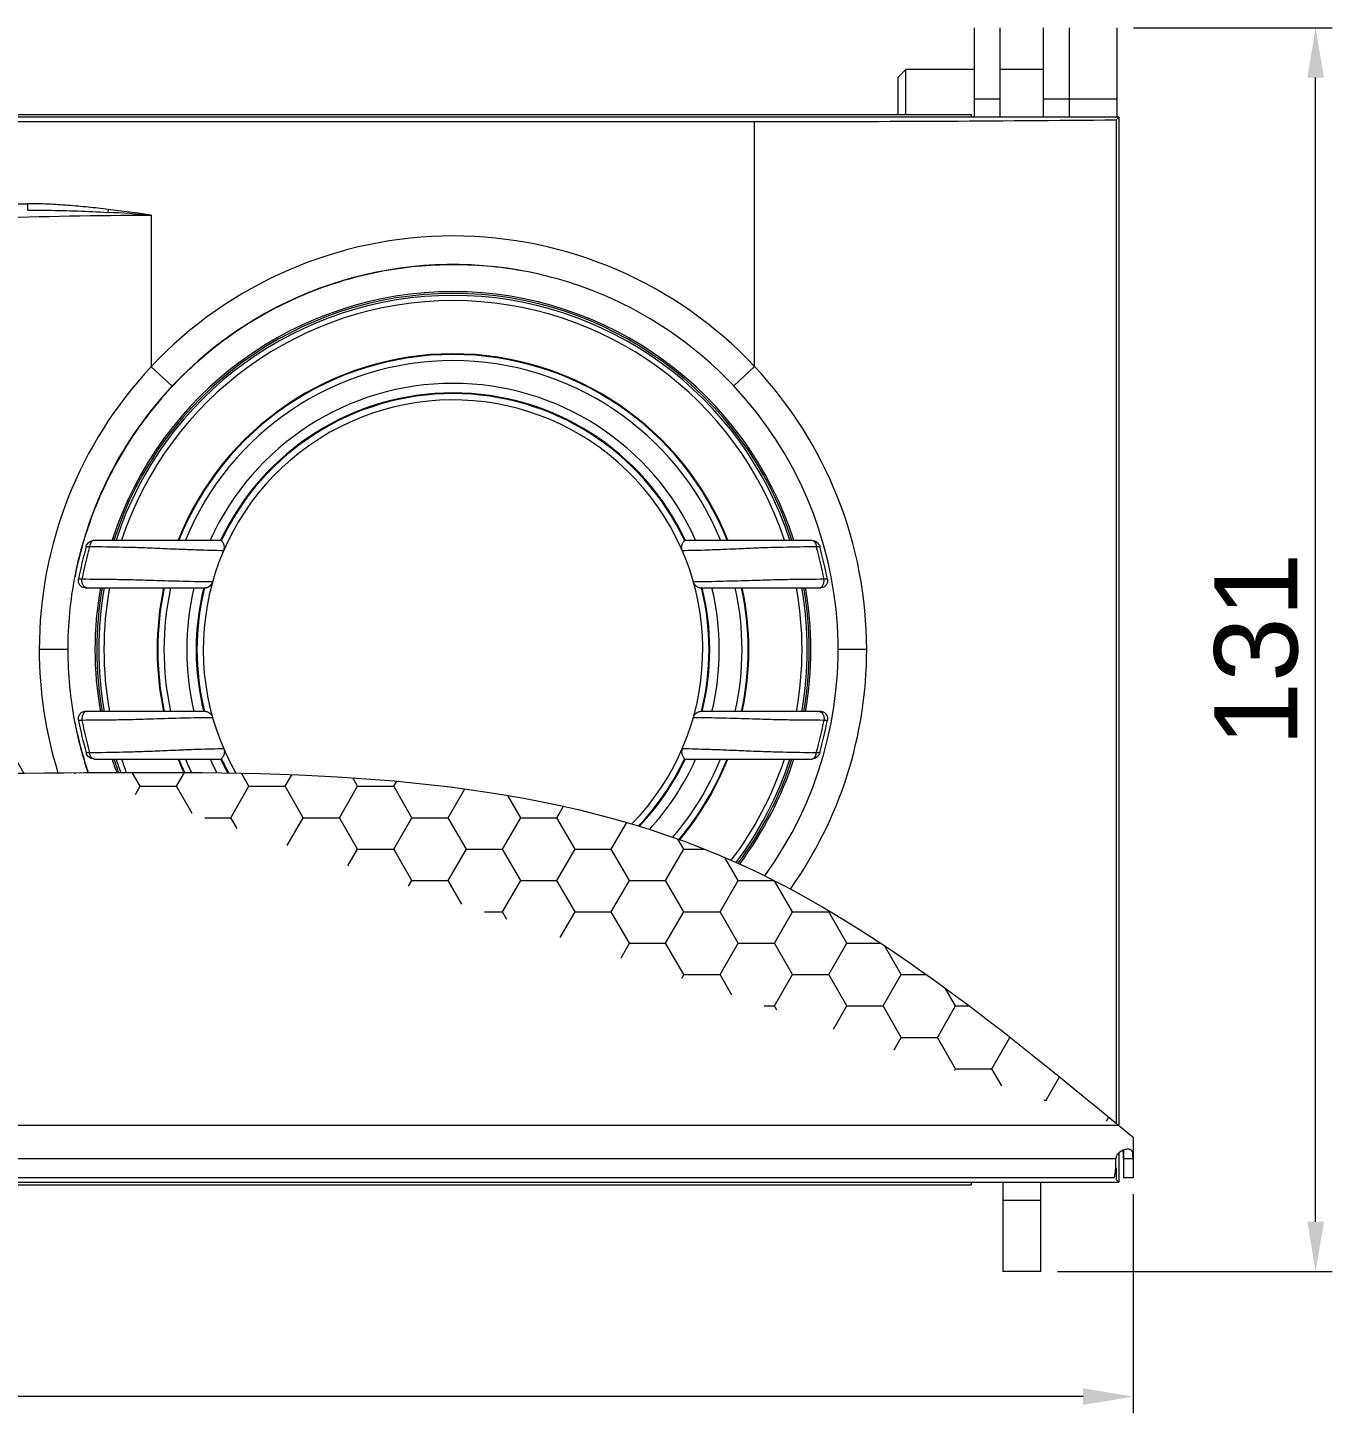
# Model space of a CAD drawing. Header units: millimetres. Extents: x 0 to 1040, y 0 to 735.
# Drawn here: x 553.5 to 690.7, y 465.6 to 611.3 of the extents above; entities that cross this region are included whole.
import ezdxf

# ---------------------------------------------------------------- set-up
doc = ezdxf.new("R2010")
doc.units = ezdxf.units.MM
doc.header["$LTSCALE"] = 0.1
doc.layers.get('0').update_dxf_attribs({"lineweight": 13})
doc.layers.get('Defpoints').update_dxf_attribs({"lineweight": 9})
doc.layers.add('标注', color=251, linetype='Continuous', lineweight=9)
doc.styles.get("Standard").update_dxf_attribs({"font": 'arial.ttf'})
doc.dimstyles.new('STANDARD 3.5', dxfattribs={"dimscale": 3.5, "dimtxt": 2.5, "dimasz": 1.5, "dimexe": 0.5, "dimexo": 0.5, "dimgap": 0.5, "dimtad": 1, "dimtoh": 1, "dimdec": 1, "dimzin": 9, "dimdsep": 46, "dimtxsty": 'Standard', "dimcen": 0, "dimclrd": 256, "dimclre": 256, "dimclrt": 256, "dimadec": 0, "dimazin": 0, "dimtp": 0.01, "dimtm": 0.01, "dimtfac": 1, "dimtdec": 1, "dimtofl": 0, "dimtmove": 0, "dimatfit": 3, "dimfxl": 1, "dimtolj": 1, "dimtzin": 4, "dimlwd": -1, "dimlwe": -1, "dimarcsym": 0})

# ---------------------------------------------------------------- blocks, each defined once
blk = doc.blocks.new('*D9')
at = {"layer": 'Defpoints', "color": 0, "transparency": 16777216}
for p in [(668, 611.28), (688.9, 611.28), (660, 480.48)]:
    blk.add_point(p, dxfattribs=at)
at = {"layer": '标注', "transparency": 16777216}
for p, q in [((669.75, 611.28), (690.65, 611.28)), ((688.9, 485.73), (688.9, 606.03)), ((661.75, 480.48), (690.65, 480.48))]:
    blk.add_line(p, q, dxfattribs=at)
for points in [[(688.03, 606.03), (689.78, 606.03), (688.9, 611.28)], [(688.03, 485.73), (689.78, 485.73), (688.9, 480.48)]]:
    blk.add_solid(points, dxfattribs=at)
at = {"layer": '标注', "transparency": 16777216, "insert": (682.68, 545.88), "char_height": 8.75, "attachment_point": 5, "rotation": 90}
blk.add_mtext('\\A1;131', dxfattribs=at)
blk = doc.blocks.new('*D22')
at = {"layer": 'Defpoints', "color": 0, "transparency": 16777216}
for p in [(354.7, 490.38), (669.7, 490.38), (354.7, 467.33)]:
    blk.add_point(p, dxfattribs=at)
at = {"layer": '标注', "transparency": 16777216}
for p, q in [((354.7, 488.63), (354.7, 465.58)), ((669.7, 488.63), (669.7, 465.58)), ((664.45, 467.33), (359.95, 467.33))]:
    blk.add_line(p, q, dxfattribs=at)
for points in [[(359.95, 468.21), (359.95, 466.46), (354.7, 467.33)], [(664.45, 468.21), (664.45, 466.46), (669.7, 467.33)]]:
    blk.add_solid(points, dxfattribs=at)
at = {"layer": '标注', "transparency": 16777216, "insert": (512.2, 473.55), "char_height": 8.75, "attachment_point": 5}
blk.add_mtext('\\A1;315', dxfattribs=at)

msp = doc.modelspace()

# ---------------------------------------------------------------- hatches: boundary and pattern name
at = {"layer": '标注'}
h = msp.add_hatch(dxfattribs=at)
h.set_pattern_fill('HONEY', color=256, scale=1.2)
h.set_pattern_definition([(0, (-1537.8084, -3084.81), (5.715, 3.2995568), [3.81, -7.62]), (120, (-1537.8084, -3084.81), (-5.715, 3.2995568), [3.81, -7.62]), (60, (-1537.8084, -3084.81), (1e-08, 6.5991136), [-7.62, 3.81])])
edge = h.paths.add_edge_path()
edge.add_line((354.7, 601.38), (354.7, 490.38))
edge.add_line((354.7, 595.88), (430.79, 595.88))
edge.add_spline(control_points=[(430.79, 595.88), (433.94, 585.12), (444.32, 554.84), (521.1, 521.25), (607.37, 545.4), (655.2, 506.59), (668.2, 495.85)], knot_values=[6.298753, 6.298753, 6.298753, 6.298753, 38.874051, 100.765624, 231.297321, 280.254882, 280.254882, 280.254882, 280.254882], degree=3, periodic=0)
edge.add_line((354.7, 495.88), (668.16, 495.88))

# ---------------------------------------------------------------- linework, layer by layer
at = {"lineweight": 9}
for p, q in [((653, 611.28), (653, 601.88)), ((655.75, 601.88), (655.75, 611.28)), ((660.25, 611.28), (660.25, 601.88)), ((663, 611.28), (663, 601.88)), ((668, 611.28), (668, 601.88)), ((645, 606.08), (645.8, 606.88)), ((653, 606.88), (645.8, 606.88)), ((645.8, 602.14), (645.8, 606.88)), ((660.25, 606.88), (655.75, 606.88)), ((645, 602.14), (645, 606.08)), ((655.75, 603.78), (653, 603.78)), ((668, 603.78), (660.25, 603.78)), ((428.99, 602.14), (652.7, 602.14)), ((668.2, 601.88), (429.06, 601.88)), ((652.7, 602.14), (652.7, 601.88)), ((668.2, 601.88), (667.92, 601.6)), ((668.2, 601.88), (668.2, 495.85)), ((429.19, 601.42), (629.9, 601.42)), ((629.9, 575.67), (629.9, 601.42)), ((667.92, 601.6), (667.92, 496.08)), ((470.91, 592.77), (553.49, 592.77)), ((553.49, 592.08), (553.49, 592.77)), ((561.94, 592.17), (561.9, 591.86)), ((566.47, 591.57), (566.47, 575.63)), ((566.47, 575.63), (568.66, 573.58)), ((629.9, 575.67), (627.72, 573.62)), ((559.63, 556.72), (560, 556.72)), ((560.46, 557.38), (573.84, 557.38)), ((622.56, 557.38), (635.94, 557.38)), ((636.4, 556.72), (636.77, 556.72)), ((559.19, 553.28), (558.83, 553.28)), ((559.49, 552.38), (572.21, 552.38)), ((624.19, 552.38), (636.91, 552.38)), ((637.57, 553.28), (637.21, 553.28)), ((557.7, 545.88), (554.7, 545.88)), ((641.7, 545.88), (638.7, 545.88)), ((572.21, 539.38), (559.49, 539.38)), ((636.91, 539.38), (624.19, 539.38)), ((558.83, 538.48), (559.19, 538.48)), ((637.21, 538.48), (637.57, 538.48)), ((560, 535.04), (559.63, 535.04)), ((636.77, 535.04), (636.4, 535.04)), ((560.46, 534.38), (573.84, 534.38)), ((622.56, 534.38), (635.94, 534.38)), ((669.7, 494.61), (669.7, 490.38)), ((668.2, 492.95), (668.2, 489.88)), ((668.7, 493.24), (668.7, 490.38)), ((512.2, 492.38), (667.91, 492.38)), ((667.92, 491.38), (667.92, 490.16)), ((668.7, 492.38), (669.7, 492.38)), ((356.2, 489.88), (668.2, 489.88)), ((371.7, 489.62), (652.7, 489.62)), ((512.2, 490.38), (667.7, 490.38)), ((652.7, 489.88), (652.7, 489.62)), ((656, 489.88), (656, 480.48)), ((660, 480.48), (660, 489.88)), ((668.2, 489.88), (667.92, 490.16)), ((668.7, 490.38), (669.7, 490.38)), ((656, 487.98), (660, 487.98)), ((660, 480.48), (656, 480.48))]:
    msp.add_line(p, q, dxfattribs=at)
for centre, radius, start, end in [((545.68, 298.36), 293.95, 85.9447, 86.8368), ((598.2, 545.88), 43.5, 43.2191, 136.8431), ((598.2, 545.88), 40.5, 80.1135, 136.8435), ((598.2, 545.88), 40.5, 68.8151, 80.1135), ((598.2, 545.88), 37.64, 17.7904, 162.2096), ((598.2, 545.88), 37.46, 17.9261, 162.0776), ((598.2, 545.88), 37.25, 18.013, 161.987), ((598.2, 545.88), 40.5, 43.2177, 68.8151), ((598.2, 545.88), 36.7, 18.2962, 161.7038), ((598.2, 545.88), 31.11, 21.704, 158.296), ((598.2, 545.88), 43.5, 136.8432, 179.9997), ((598.2, 545.88), 31.04, 21.7564, 158.2436), ((598.2, 545.88), 30.39, 22.2576, 157.7424), ((598.2, 545.88), 43.5, 0.0004, 43.2191), ((598.2, 545.88), 40.5, 136.8433, 169.018), ((598.2, 545.88), 28, 24.3167, 155.6833), ((598.2, 545.88), 27, 25.2093, 154.7907), ((598.2, 545.88), 26.92, 25.2574, 154.7426), ((598.2, 545.88), 40.5, 324.0293, 43.2197), ((598.2, 545.88), 26.26, 315.7501, 209.6137), ((598.2, 545.88), 40.06, 164.2981, 169.3592), ((598.2, 545.88), 39.71, 164.153, 169.2631), ((598.2, 545.88), 39.71, 10.7369, 15.847), ((598.2, 545.88), 40.06, 10.6408, 15.7019), ((598.21, 545.88), 40.52, 169.0196, 179.9991), ((598.2, 545.88), 37.64, 170.0555, 189.9445), ((598.2, 545.88), 37.46, 170.0087, 189.9922), ((598.2, 545.88), 37.25, 169.9322, 190.0678), ((598.2, 545.88), 36.7, 169.7787, 190.2213), ((598.2, 545.88), 31.11, 167.9303, 192.0697), ((598.2, 545.88), 31.04, 167.9033, 192.0967), ((598.2, 545.88), 30.39, 167.6452, 192.3548), ((598.2, 545.88), 28, 166.5654, 193.4346), ((598.2, 545.88), 27, 166.0697, 193.9303), ((598.2, 545.88), 26.92, 166.0275, 193.9725), ((598.2, 545.88), 26.92, 346.0275, 13.9725), ((598.2, 545.88), 27, 346.0697, 13.9303), ((598.2, 545.88), 28, 346.5654, 13.4346), ((598.2, 545.88), 30.39, 347.6452, 12.3548), ((598.2, 545.88), 31.04, 347.9033, 12.0967), ((598.2, 545.88), 31.11, 347.9303, 12.0697), ((598.2, 545.88), 36.7, 349.7787, 10.2213), ((598.2, 545.88), 37.25, 349.9322, 10.0678), ((598.2, 545.88), 37.46, 350.0087, 9.9922), ((598.2, 545.88), 37.64, 350.0555, 9.9445), ((598.2, 545.88), 43.5, 180.0003, 197.3132), ((598.19, 545.88), 40.49, 179.9977, 190.9836), ((598.2, 545.88), 43.5, 324.6397, 359.9996), ((598.2, 545.88), 40.5, 190.982, 198.6056), ((598.2, 545.88), 40.06, 190.6408, 195.7019), ((598.2, 545.88), 39.71, 190.7369, 195.847), ((598.2, 545.88), 39.71, 344.153, 349.2631), ((598.2, 545.88), 40.06, 344.2981, 349.3592), ((598.2, 545.88), 37.64, 197.7904, 200.0545), ((598.2, 545.88), 37.46, 197.9261, 200.1508), ((598.2, 545.88), 37.25, 198.013, 200.2703), ((598.2, 545.88), 36.7, 198.2962, 200.5845), ((598.2, 545.88), 31.11, 201.704, 204.5196), ((598.2, 545.88), 31.04, 201.7564, 204.5788), ((598.2, 545.88), 30.39, 202.2576, 205.1475), ((598.2, 545.88), 28, 204.3167, 207.5368), ((598.2, 545.88), 27, 205.2093, 208.6915), ((598.2, 545.88), 26.92, 205.2574, 208.7886), ((598.2, 545.88), 26.92, 316.4728, 334.7426), ((598.2, 545.88), 27, 316.5572, 334.7907), ((598.2, 545.88), 28, 317.551, 335.6833), ((598.2, 545.88), 30.39, 319.533, 337.7424), ((598.2, 545.88), 31.04, 319.9866, 338.2436), ((598.2, 545.88), 31.11, 320.0334, 338.296), ((598.2, 545.88), 36.7, 322.8788, 341.7038), ((598.2, 545.88), 37.25, 323.0772, 341.987), ((598.2, 545.88), 37.46, 323.1513, 342.0776), ((598.2, 545.88), 37.64, 323.2104, 342.2096), ((669.09, 491.97), 1.33, 126.0502, 129.2035)]:
    msp.add_arc(centre, radius, start, end, dxfattribs=at)
msp.add_ellipse((629.9, 631.93), major_axis=(348.82, 0), ratio=0.087489, start_param=-1.570796, end_param=-1.461595, dxfattribs=at)
for points, knots in [([(533.2, 590.27), (538.56, 590.72), (549.65, 591.37), (560.75, 591.57), (566.47, 591.57)], [0, 0, 0, 0, 0.484877, 1, 1, 1, 1]), ([(561.94, 592.17), (561.24, 592.26), (559.83, 592.41), (557.72, 592.61), (555.61, 592.74), (554.2, 592.77), (553.49, 592.77)], [0, 0, 0, 0, 0.249994, 0.500003, 0.749995, 1, 1, 1, 1]), ([(553.49, 592.08), (554.18, 592.09), (556.99, 592.09), (559.79, 591.98), (561.9, 591.86)], [0, 0, 0, 0, 0.248735, 1, 1, 1, 1]), ([(605.15, 585.76), (602.58, 586.21), (598.63, 586.49), (593.41, 586.13), (588.25, 585.26), (581.99, 583.24), (575.1, 579.42), (569.07, 574.33), (564.95, 569.21), (562.3, 564.69), (560.1, 559.94), (558.96, 556.16), (558.46, 553.59)], [0, 0, 0, 0, 0.12497, 0.187526, 0.250069, 0.375038, 0.5, 0.624962, 0.749931, 0.812474, 0.87503, 1, 1, 1, 1]), ([(559.63, 556.72), (559.68, 556.91), (559.91, 557.23), (560.28, 557.38), (560.46, 557.38)], [0, 0, 0, 0, 0.521523, 1, 1, 1, 1]), ([(560.46, 557.38), (560.4, 557.38), (560.28, 557.34), (560.13, 557.19), (560.04, 556.98), (560.01, 556.81), (560, 556.72)], [0, 0, 0, 0, 0.196405, 0.424116, 0.695137, 1, 1, 1, 1]), ([(560, 556.72), (561.18, 556.72), (563.03, 556.69), (565.58, 556.62), (567.62, 556.53), (569.55, 556.45), (571.7, 556.37), (573.19, 556.33), (574.1, 556.31)], [0, 0, 0, 0, 0.250756, 0.394063, 0.542986, 0.683536, 0.805974, 1, 1, 1, 1]), ([(573.85, 557.37), (573.85, 557.37), (573.85, 557.37), (573.85, 557.37), (573.85, 557.37)], [0, 0, 0, 0, 0.478911, 1, 1, 1, 1]), ([(574.1, 556.31), (574.15, 556.43), (574.18, 556.62), (574.14, 556.86), (574.08, 557.02), (574.01, 557.16), (573.94, 557.26), (573.89, 557.32), (573.86, 557.35), (573.85, 557.37)], [0, 0, 0, 0, 0.326058, 0.486942, 0.640309, 0.777263, 0.887302, 0.96259, 1, 1, 1, 1]), ([(622.3, 556.31), (622.25, 556.43), (622.21, 556.68), (622.29, 556.97), (622.39, 557.16), (622.46, 557.26), (622.51, 557.32), (622.54, 557.35), (622.55, 557.37)], [0, 0, 0, 0, 0.32621, 0.639972, 0.776998, 0.88723, 0.962658, 1, 1, 1, 1]), ([(622.3, 556.31), (622.72, 556.32), (623.64, 556.34), (625.12, 556.38), (626.85, 556.45), (628.78, 556.53), (630.82, 556.62), (633.37, 556.69), (635.22, 556.72), (636.4, 556.72)], [0, 0, 0, 0, 0.089697, 0.194013, 0.316425, 0.456955, 0.60591, 0.74923, 1, 1, 1, 1]), ([(635.94, 557.38), (636.12, 557.38), (636.49, 557.23), (636.72, 556.91), (636.77, 556.72)], [0, 0, 0, 0, 0.478491, 1, 1, 1, 1]), ([(635.94, 557.38), (636, 557.38), (636.12, 557.34), (636.27, 557.19), (636.36, 556.98), (636.39, 556.81), (636.4, 556.72)], [0, 0, 0, 0, 0.196359, 0.424159, 0.695177, 1, 1, 1, 1]), ([(559.49, 552.38), (559.39, 552.38), (559.2, 552.44), (558.96, 552.64), (558.81, 552.94), (558.81, 553.17), (558.83, 553.28)], [0, 0, 0, 0, 0.22419, 0.467882, 0.729201, 1, 1, 1, 1]), ([(559.7, 552.38), (559.63, 552.38), (559.47, 552.44), (559.29, 552.66), (559.19, 552.95), (559.18, 553.17), (559.19, 553.28)], [0, 0, 0, 0, 0.188146, 0.431492, 0.71894, 1, 1, 1, 1]), ([(572.92, 553), (570.85, 553.02), (568.06, 553.1), (564.6, 553.21), (562.09, 553.26), (560.3, 553.27), (559.19, 553.28)], [0, 0, 0, 0, 0.451637, 0.609315, 0.755736, 1, 1, 1, 1]), ([(572.92, 553), (572.87, 552.83), (572.71, 552.59), (572.43, 552.42), (572.28, 552.38), (572.21, 552.38)], [0, 0, 0, 0, 0.544078, 0.800176, 1, 1, 1, 1]), ([(637.21, 553.28), (636.1, 553.27), (634.31, 553.26), (631.8, 553.21), (628.34, 553.1), (625.55, 553.02), (623.48, 553)], [0, 0, 0, 0, 0.244265, 0.390686, 0.548364, 1, 1, 1, 1]), ([(624.19, 552.38), (624.12, 552.38), (623.97, 552.42), (623.69, 552.59), (623.53, 552.83), (623.48, 553)], [0, 0, 0, 0, 0.199792, 0.455895, 1, 1, 1, 1]), ([(636.7, 552.38), (636.77, 552.38), (636.93, 552.44), (637.11, 552.66), (637.21, 552.95), (637.22, 553.17), (637.21, 553.28)], [0, 0, 0, 0, 0.188142, 0.431483, 0.718931, 1, 1, 1, 1]), ([(637.57, 553.28), (637.59, 553.17), (637.59, 552.94), (637.44, 552.64), (637.2, 552.44), (637.01, 552.38), (636.91, 552.38)], [0, 0, 0, 0, 0.270794, 0.532121, 0.775816, 1, 1, 1, 1]), ([(558.83, 538.48), (558.81, 538.59), (558.81, 538.82), (558.96, 539.12), (559.2, 539.32), (559.39, 539.38), (559.49, 539.38)], [0, 0, 0, 0, 0.270794, 0.532121, 0.775816, 1, 1, 1, 1]), ([(559.7, 539.38), (559.63, 539.38), (559.47, 539.32), (559.29, 539.1), (559.19, 538.81), (559.18, 538.59), (559.19, 538.48)], [0, 0, 0, 0, 0.188142, 0.431483, 0.718931, 1, 1, 1, 1]), ([(572.21, 539.38), (572.28, 539.38), (572.43, 539.34), (572.71, 539.17), (572.87, 538.94), (572.92, 538.76)], [0, 0, 0, 0, 0.199792, 0.455895, 1, 1, 1, 1]), ([(623.48, 538.76), (623.53, 538.94), (623.69, 539.17), (623.97, 539.34), (624.12, 539.38), (624.19, 539.38)], [0, 0, 0, 0, 0.544078, 0.800176, 1, 1, 1, 1]), ([(636.7, 539.38), (636.77, 539.38), (636.93, 539.32), (637.11, 539.1), (637.21, 538.81), (637.22, 538.59), (637.21, 538.48)], [0, 0, 0, 0, 0.188146, 0.431492, 0.71894, 1, 1, 1, 1]), ([(636.91, 539.38), (637.01, 539.38), (637.2, 539.32), (637.44, 539.12), (637.59, 538.82), (637.59, 538.59), (637.57, 538.48)], [0, 0, 0, 0, 0.22419, 0.467882, 0.729201, 1, 1, 1, 1]), ([(559.19, 538.48), (560.3, 538.49), (562.09, 538.5), (564.6, 538.55), (568.06, 538.66), (570.85, 538.74), (572.92, 538.76)], [0, 0, 0, 0, 0.244265, 0.390686, 0.548364, 1, 1, 1, 1]), ([(623.48, 538.76), (625.55, 538.74), (628.34, 538.66), (631.8, 538.55), (634.31, 538.5), (636.1, 538.49), (637.21, 538.48)], [0, 0, 0, 0, 0.451637, 0.609315, 0.755736, 1, 1, 1, 1]), ([(560.46, 534.38), (560.28, 534.38), (559.91, 534.53), (559.68, 534.85), (559.63, 535.04)], [0, 0, 0, 0, 0.478491, 1, 1, 1, 1]), ([(574.1, 535.45), (573.68, 535.44), (572.76, 535.42), (571.28, 535.38), (569.55, 535.31), (567.62, 535.23), (565.58, 535.14), (563.03, 535.07), (561.18, 535.04), (560, 535.04)], [0, 0, 0, 0, 0.089697, 0.194013, 0.316425, 0.456955, 0.60591, 0.74923, 1, 1, 1, 1]), ([(560.46, 534.38), (560.4, 534.38), (560.28, 534.42), (560.13, 534.57), (560.04, 534.78), (560.01, 534.95), (560, 535.04)], [0, 0, 0, 0, 0.196359, 0.424159, 0.695177, 1, 1, 1, 1]), ([(574.1, 535.45), (574.15, 535.34), (574.19, 535.09), (574.11, 534.79), (574.01, 534.6), (573.94, 534.5), (573.89, 534.44), (573.86, 534.41), (573.85, 534.39)], [0, 0, 0, 0, 0.32621, 0.639972, 0.776998, 0.88723, 0.962658, 1, 1, 1, 1]), ([(622.3, 535.45), (622.25, 535.34), (622.22, 535.14), (622.26, 534.9), (622.32, 534.74), (622.39, 534.6), (622.46, 534.5), (622.51, 534.44), (622.54, 534.41), (622.55, 534.39)], [0, 0, 0, 0, 0.326058, 0.486942, 0.640309, 0.777263, 0.887302, 0.96259, 1, 1, 1, 1]), ([(636.4, 535.04), (635.22, 535.04), (633.37, 535.07), (630.82, 535.14), (628.78, 535.23), (626.85, 535.31), (624.7, 535.39), (623.21, 535.43), (622.3, 535.45)], [0, 0, 0, 0, 0.250756, 0.394063, 0.542986, 0.683536, 0.805974, 1, 1, 1, 1]), ([(636.77, 535.04), (636.72, 534.85), (636.49, 534.53), (636.12, 534.38), (635.94, 534.38)], [0, 0, 0, 0, 0.521523, 1, 1, 1, 1]), ([(635.94, 534.38), (636, 534.38), (636.12, 534.42), (636.27, 534.57), (636.36, 534.78), (636.39, 534.95), (636.4, 535.04)], [0, 0, 0, 0, 0.196405, 0.424116, 0.695137, 1, 1, 1, 1]), ([(622.55, 534.39), (622.55, 534.39), (622.55, 534.39), (622.55, 534.39), (622.55, 534.39)], [0, 0, 0, 0, 0.478911, 1, 1, 1, 1]), ([(668.24, 493), (668.15, 492.92), (667.98, 492.74), (667.91, 492.5), (667.91, 492.38)], [0, 0, 0, 0, 0.498082, 1, 1, 1, 1]), ([(669.19, 493.35), (669.04, 493.35), (668.73, 493.29), (668.44, 493.15), (668.3, 493.05)], [0, 0, 0, 0, 0.454917, 1, 1, 1, 1]), ([(668.7, 492.38), (668.7, 492.54), (668.7, 492.76), (668.68, 493.05), (668.65, 493.18), (668.63, 493.23)], [0, 0, 0, 0, 0.548424, 0.793732, 1, 1, 1, 1]), ([(669.7, 492.38), (669.7, 492.53), (669.7, 492.73), (669.68, 492.99), (669.64, 493.12), (669.56, 493.23), (669.46, 493.3), (669.33, 493.34), (669.24, 493.35), (669.19, 493.35)], [0, 0, 0, 0, 0.349231, 0.483212, 0.592152, 0.686482, 0.779599, 0.882113, 1, 1, 1, 1]), ([(667.7, 490.38), (667.71, 490.38), (667.74, 490.4), (667.77, 490.49), (667.81, 490.68), (667.85, 490.98), (667.87, 491.22), (667.88, 491.36)], [0, 0, 0, 0, 0.03136, 0.087207, 0.286612, 0.597201, 1, 1, 1, 1]), ([(667.88, 491.36), (667.88, 491.44), (667.9, 491.78), (667.91, 492.12), (667.91, 492.38)], [0, 0, 0, 0, 0.234091, 1, 1, 1, 1])]:
    msp.add_open_spline(points, degree=3, knots=knots, dxfattribs=at)
for points in [[(566.47, 591.57), (564.96, 591.79), (563.45, 591.99), (561.94, 592.17)], [(573.84, 557.38), (573.85, 557.38), (573.85, 557.38), (573.85, 557.37)], [(622.55, 557.37), (622.55, 557.37), (622.55, 557.38), (622.56, 557.38)], [(558.46, 538.17), (558.8, 536.4), (559.27, 534.66), (559.85, 532.96)], [(573.85, 534.39), (573.85, 534.39), (573.85, 534.38), (573.84, 534.38)], [(622.56, 534.38), (622.55, 534.38), (622.55, 534.39), (622.55, 534.39)]]:
    msp.add_open_spline(points, degree=3, dxfattribs=at)
at = {"layer": '标注'}
for p, q in [((354.7, 495.88), (668.16, 495.88)), ((668.2, 495.85), (669.7, 494.61))]:
    msp.add_line(p, q, dxfattribs=at)
msp.add_open_spline([(430.79, 595.88), (433.94, 585.12), (444.32, 554.84), (521.1, 521.25), (607.37, 545.4), (655.2, 506.59), (668.2, 495.85)], degree=3, knots=[6.298753, 6.298753, 6.298753, 6.298753, 38.874051, 100.765624, 231.297321, 280.254882, 280.254882, 280.254882, 280.254882], dxfattribs=at)

# ---------------------------------------------------------------- dimensions: what is measured, and where the dimension line sits
dim = msp.add_linear_dim(base=(688.9, 611.28), p1=(660, 480.48), p2=(668, 611.28), angle=90, dimstyle='STANDARD 3.5', override={"dimdec": 0}, dxfattribs=at)
dim.commit()
dim.dimension.update_dxf_attribs({"geometry": '*D9', "text_midpoint": (682.68, 545.88)})
dim = msp.add_linear_dim(base=(354.7, 467.33), p1=(669.7, 490.38), p2=(354.7, 490.38), dimstyle='STANDARD 3.5', dxfattribs=at)
dim.commit()
dim.dimension.update_dxf_attribs({"geometry": '*D22', "text_midpoint": (512.2, 473.55)})

doc.saveas('drawing.dxf')
